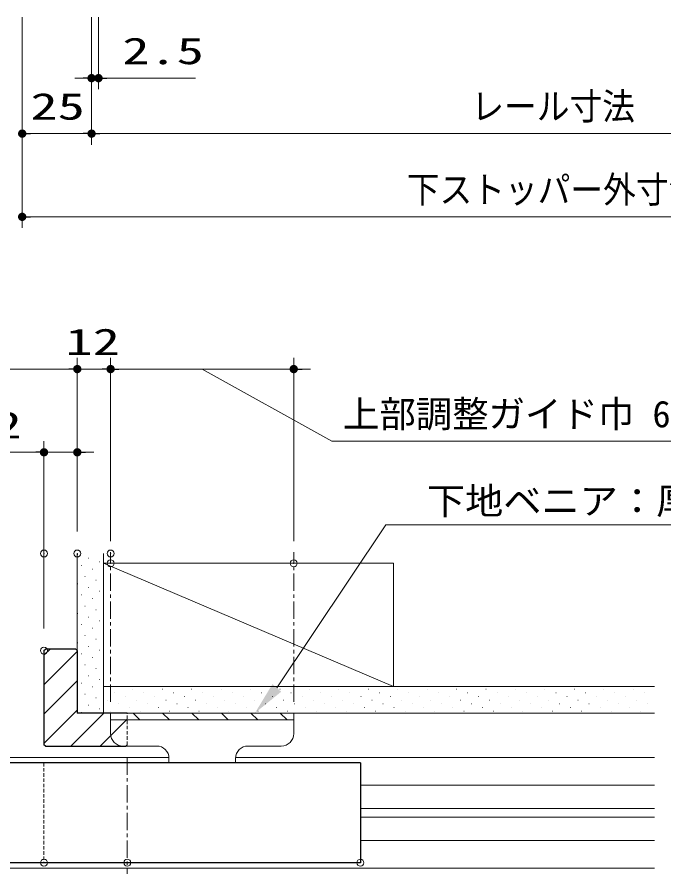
# Model space of a CAD drawing. Units: millimetres, scale not verified. Extents: x -1306 to 1306, y -607 to 607.
# Drawn here: x -668.9 to -435.8, y -327.5 to -18.7 of the extents above; entities that cross this region are included whole.
import ezdxf
from ezdxf.enums import TextEntityAlignment as Align

# ---------------------------------------------------------------- set-up
doc = ezdxf.new("R2010")
doc.units = ezdxf.units.MM
doc.header["$LTSCALE"] = 5
doc.header["$PDMODE"] = 32
doc.header["$PDSIZE"] = 2.5
doc.linetypes.add('USER2', pattern=[0.375, 0.25, -0.125])
doc.linetypes.add('USER3', pattern=[2, 1.25, -0.25, 0.25, -0.25])
for name, color, linetype, lineweight in [('0-1_線(黄)', 2, 'Continuous', 15), ('0-B_点線(水)', 4, 'USER2', 9), ('0-C_中心線', 3, 'USER3', 9), ('0-D_線(白)', 7, 'Continuous', 30), ('1-0_線(水)', 4, 'Continuous', 9), ('1-1_寸法線', 3, 'Continuous', 13), ('1-2_ハッチング', 6, 'Continuous', 9), ('1-4_DEFPOINTS', 7, 'Continuous', 5), ('1-5_0', 3, 'Continuous', 25), ('1-7_点線(黄)', 2, 'USER2', 15)]:
    doc.layers.add(name, color=color, linetype=linetype, lineweight=lineweight)
doc.styles.add('ＭＳ ゴシック', font='')
doc.styles.get('ＭＳ ゴシック').set_extended_font_data('MS Gothic')

# ---------------------------------------------------------------- blocks, each defined once
blk = doc.blocks.new('_DOT')
at = {"layer": '1-5_0'}
blk.add_line((-2.5, 0), (-5, 0), dxfattribs=at)
for points in [[(0, 0), (-2.5, 0), (-2.48, 0.313)], [(0, 0), (-2.48, -0.313), (-2.5, 0)], [(0, 0), (-2.48, 0.313), (-2.421, 0.622)], [(0, 0), (-2.421, -0.622), (-2.48, -0.313)], [(0, 0), (-2.421, 0.622), (-2.324, 0.92)], [(0, 0), (-2.324, -0.92), (-2.421, -0.622)], [(0, 0), (-2.324, 0.92), (-2.191, 1.204)], [(0, 0), (-2.191, -1.204), (-2.324, -0.92)], [(0, 0), (-2.191, 1.204), (-2.023, 1.469)], [(0, 0), (-2.023, -1.469), (-2.191, -1.204)], [(0, 0), (-2.023, 1.469), (-1.822, 1.711)], [(0, 0), (-1.822, -1.711), (-2.023, -1.469)], [(0, 0), (-1.822, 1.711), (-1.594, 1.926)], [(0, 0), (-1.594, -1.926), (-1.822, -1.711)], [(0, 0), (-1.594, 1.926), (-1.34, 2.111)], [(0, 0), (-1.34, -2.111), (-1.594, -1.926)], [(0, 0), (-1.34, 2.111), (-1.064, 2.262)], [(0, 0), (-1.064, -2.262), (-1.34, -2.111)], [(0, 0), (-1.064, 2.262), (-0.773, 2.378)], [(0, 0), (-0.773, -2.378), (-1.064, -2.262)], [(0, 0), (-0.773, 2.378), (-0.468, 2.456)], [(0, 0), (-0.468, -2.456), (-0.773, -2.378)], [(0, 0), (-0.468, 2.456), (-0.157, 2.495)], [(0, 0), (-0.157, -2.495), (-0.468, -2.456)], [(0, 0), (-0.157, 2.495), (0.157, 2.495)], [(0, 0), (0.157, -2.495), (-0.157, -2.495)], [(0, 0), (0.157, 2.495), (0.468, 2.456)], [(0, 0), (0.468, 2.456), (0.773, 2.378)], [(0, 0), (0.773, 2.378), (1.064, 2.262)], [(0, 0), (1.064, 2.262), (1.34, 2.111)], [(0, 0), (1.34, 2.111), (1.594, 1.926)], [(0, 0), (1.594, 1.926), (1.822, 1.711)], [(0, 0), (1.822, 1.711), (2.023, 1.469)], [(0, 0), (2.023, 1.469), (2.191, 1.204)], [(0, 0), (2.191, 1.204), (2.324, 0.92)], [(0, 0), (2.324, 0.92), (2.421, 0.622)], [(0, 0), (2.421, 0.622), (2.48, 0.313)], [(0, 0), (2.48, 0.313), (2.5, 0)], [(0, 0), (0.468, -2.456), (0.157, -2.495)], [(0, 0), (0.773, -2.378), (0.468, -2.456)], [(0, 0), (1.064, -2.262), (0.773, -2.378)], [(0, 0), (1.34, -2.111), (1.064, -2.262)], [(0, 0), (1.594, -1.926), (1.34, -2.111)], [(0, 0), (1.822, -1.711), (1.594, -1.926)], [(0, 0), (2.023, -1.469), (1.822, -1.711)], [(0, 0), (2.191, -1.204), (2.023, -1.469)], [(0, 0), (2.324, -0.92), (2.191, -1.204)], [(0, 0), (2.421, -0.622), (2.324, -0.92)], [(0, 0), (2.48, -0.313), (2.421, -0.622)], [(0, 0), (2.5, 0), (2.48, -0.313)]]:
    blk.add_solid(points, dxfattribs=at)

msp = doc.modelspace()

# ---------------------------------------------------------------- linework, layer by layer
at = {"layer": '0-1_線(黄)'}
for p, q in [((-647.187, -269.549), (-647.187, -212.049)), ((-637.687, -269.549), (-637.687, -212.049)), ((-637.687, -215.549), (-533.187, -215.549)), ((-637.687, -260.049), (-439.187, -260.049)), ((-647.187, -269.549), (-439.187, -269.549)), ((-569.187, -272.049), (-569.187, -269.549)), ((-635.187, -276.949), (-635.187, -272.049)), ((-569.187, -276.949), (-569.187, -272.049)), ((-630.687, -281.449), (-629.587, -281.449)), ((-629.587, -281.449), (-618.646, -281.449)), ((-573.687, -281.449), (-585.646, -281.449)), ((-614.146, -285.949), (-614.146, -287.549)), ((-590.146, -285.949), (-590.146, -287.549))]:
    msp.add_line(p, q, dxfattribs=at)
for points in [[(-637.687, -215.549), (-533.187, -260.049), (-533.187, -215.549)], [(-569.187, -272.049), (-635.187, -272.049), (-635.187, -269.549)]]:
    msp.add_lwpolyline(points, dxfattribs=at)
for centre, start, end in [((-630.687, -276.949), 180, 270), ((-573.687, -276.949), 270, 0), ((-618.646, -285.949), 0, 90), ((-585.646, -285.949), 90, 180)]:
    msp.add_arc(centre, 4.5, start, end, dxfattribs=at)
at = {"layer": '0-B_点線(水)'}
msp.add_line((-629.187, -281.049), (-629.187, -269.549), dxfattribs=at)
at = {"layer": '0-C_中心線'}
for p, q in [((-635.187, -265.549), (-635.187, -211.549)), ((-569.187, -265.549), (-569.187, -211.549)), ((-629.187, -285.549), (-629.187, -327.549))]:
    msp.add_line(p, q, dxfattribs=at)
at = {"layer": '0-D_線(白)'}
for p, q in [((-659.187, -247.049), (-658.687, -246.549)), ((-659.187, -247.049), (-659.187, -281.049)), ((-647.687, -246.549), (-658.687, -246.549)), ((-647.187, -247.049), (-647.687, -246.549)), ((-647.187, -247.049), (-647.187, -269.549)), ((-629.187, -269.549), (-647.187, -269.549)), ((-658.687, -281.549), (-659.187, -281.049)), ((-658.687, -281.549), (-629.687, -281.549)), ((-545.183, -287.549), (-672.186, -287.549)), ((-545.183, -287.549), (-545.183, -323.549)), ((-545.183, -323.549), (-672.186, -323.549))]:
    msp.add_line(p, q, dxfattribs=at)
at = {"layer": '1-0_線(水)'}
for p, q in [((-629.187, -281.049), (-629.687, -281.549)), ((-614.146, -285.549), (-741.185, -285.549)), ((-614.164, -285.549), (-666.487, -285.549)), ((-439.187, -285.549), (-590.128, -285.549)), ((-545.143, -295.549), (-439.187, -295.549)), ((-545.143, -303.949), (-439.187, -303.949)), ((-545.143, -307.149), (-439.187, -307.149)), ((-545.143, -315.549), (-439.187, -315.549)), ((-439.187, -325.549), (-741.185, -325.549))]:
    msp.add_line(p, q, dxfattribs=at)
at = {"layer": '1-1_寸法線'}
for p, q in [((-667.04, -18.653), (-667.04, -64.653)), ((-667.04, -18.653), (-667.04, -94.653)), ((-642.04, -18.653), (-642.04, -64.653)), ((-642.04, -18.653), (-642.04, -44.651)), ((-642.04, -18.653), (-642.04, -64.653)), ((-639.54, -18.653), (-639.54, -44.651)), ((-645.04, -40.651), (-648.04, -40.651)), ((-642.04, -40.651), (-639.54, -40.651)), ((-636.54, -40.651), (-604.587, -40.651)), ((-645.04, -60.653), (-664.04, -60.653)), ((-312.294, -60.653), (-639.04, -60.653)), ((-287.294, -90.653), (-664.04, -90.653)), ((-647.187, -204.049), (-647.187, -141.549)), ((-647.187, -204.049), (-647.187, -141.549)), ((-635.187, -204.049), (-635.187, -141.549)), ((-635.187, -207.549), (-635.187, -141.549)), ((-569.187, -207.549), (-569.187, -141.549)), ((-905.187, -145.549), (-650.187, -145.549)), ((-650.187, -145.549), (-653.187, -145.549)), ((-647.187, -145.549), (-635.187, -145.549)), ((-638.187, -145.549), (-641.187, -145.549)), ((-635.187, -145.549), (-569.187, -145.549)), ((-635.187, -145.549), (-569.187, -145.549)), ((-632.187, -145.549), (-629.187, -145.549)), ((-566.187, -145.549), (-563.187, -145.549)), ((-659.187, -239.049), (-659.187, -171.549)), ((-659.187, -204.049), (-659.187, -171.549)), ((-647.187, -204.049), (-647.187, -171.549)), ((-893.187, -175.549), (-662.187, -175.549)), ((-662.187, -175.549), (-687.949, -175.549)), ((-647.187, -175.549), (-659.187, -175.549)), ((-644.187, -175.549), (-641.187, -175.549))]:
    msp.add_line(p, q, dxfattribs=at)
for points in [[(-602.187, -145.549), (-555.46, -171.592), (-423.841, -171.592)], [(-384.621, -201.744), (-536.036, -201.744), (-575.28, -260.505)]]:
    msp.add_lwpolyline(points, dxfattribs=at)
msp.add_solid([(-583.167, -269.549), (-576.85, -259.136), (-573.71, -261.875)], dxfattribs=at)
at = {"layer": '1-2_ハッチング'}
for p, q in [((-647.081, -212.414), (-647.031, -212.414)), ((-643.103, -213.74), (-643.053, -213.74)), ((-639.126, -215.066), (-639.076, -215.066)), ((-645.755, -216.392), (-645.705, -216.392)), ((-641.778, -217.717), (-641.728, -217.717)), ((-637.8, -219.043), (-637.75, -219.043)), ((-644.429, -220.369), (-644.379, -220.369)), ((-640.452, -221.695), (-640.402, -221.695)), ((-647.081, -223.021), (-647.031, -223.021)), ((-643.103, -224.346), (-643.053, -224.346)), ((-645.755, -226.998), (-645.705, -226.998)), ((-641.778, -228.324), (-641.728, -228.324)), ((-639.126, -225.672), (-639.076, -225.672)), ((-644.429, -230.976), (-644.379, -230.976)), ((-637.8, -229.65), (-637.75, -229.65)), ((-647.081, -233.627), (-647.031, -233.627)), ((-640.452, -232.301), (-640.402, -232.301)), ((-645.755, -237.605), (-645.705, -237.605)), ((-643.103, -234.953), (-643.053, -234.953)), ((-639.126, -236.279), (-639.076, -236.279)), ((-641.778, -238.931), (-641.728, -238.931)), ((-637.8, -240.256), (-637.75, -240.256)), ((-644.429, -241.582), (-644.379, -241.582)), ((-640.452, -242.908), (-640.402, -242.908)), ((-659.187, -248.745), (-656.991, -246.549)), ((-647.081, -244.234), (-647.031, -244.234)), ((-643.103, -245.56), (-643.053, -245.56)), ((-639.126, -246.886), (-639.076, -246.886)), ((-659.187, -259.352), (-647.187, -247.352)), ((-645.755, -248.211), (-645.705, -248.211)), ((-641.778, -249.537), (-641.728, -249.537)), ((-644.429, -252.189), (-644.379, -252.189)), ((-637.8, -250.863), (-637.75, -250.863)), ((-647.081, -254.84), (-647.031, -254.84)), ((-643.103, -256.166), (-643.053, -256.166)), ((-640.452, -253.515), (-640.402, -253.515)), ((-659.187, -269.959), (-647.187, -257.959)), ((-645.755, -258.818), (-645.705, -258.818)), ((-639.126, -257.492), (-639.076, -257.492)), ((-641.778, -260.144), (-641.728, -260.144)), ((-637.8, -261.47), (-637.75, -261.47)), ((-633.823, -262.295), (-633.773, -262.295)), ((-627.194, -260.97), (-627.144, -260.97)), ((-623.216, -262.295), (-623.166, -262.295)), ((-616.587, -260.97), (-616.537, -260.97)), ((-612.609, -262.295), (-612.559, -262.295)), ((-605.98, -260.97), (-605.93, -260.97)), ((-602.003, -262.295), (-601.953, -262.295)), ((-595.374, -260.97), (-595.324, -260.97)), ((-591.396, -262.295), (-591.346, -262.295)), ((-584.767, -260.97), (-584.717, -260.97)), ((-580.79, -262.295), (-580.74, -262.295)), ((-574.161, -260.97), (-574.111, -260.97)), ((-570.183, -262.295), (-570.133, -262.295)), ((-563.554, -260.97), (-563.504, -260.97)), ((-559.576, -262.295), (-559.526, -262.295)), ((-552.947, -260.97), (-552.897, -260.97)), ((-548.97, -262.295), (-548.92, -262.295)), ((-542.341, -260.97), (-542.291, -260.97)), ((-538.363, -262.295), (-538.313, -262.295)), ((-531.734, -260.97), (-531.684, -260.97)), ((-527.757, -262.295), (-527.707, -262.295)), ((-521.128, -260.97), (-521.078, -260.97)), ((-517.15, -262.295), (-517.1, -262.295)), ((-510.521, -260.97), (-510.471, -260.97)), ((-506.543, -262.295), (-506.493, -262.295)), ((-499.914, -260.97), (-499.864, -260.97)), ((-495.937, -262.295), (-495.887, -262.295)), ((-489.308, -260.97), (-489.258, -260.97)), ((-485.33, -262.295), (-485.28, -262.295)), ((-478.701, -260.97), (-478.651, -260.97)), ((-474.724, -262.295), (-474.674, -262.295)), ((-468.094, -260.97), (-468.044, -260.97)), ((-464.117, -262.295), (-464.067, -262.295)), ((-457.488, -260.97), (-457.438, -260.97)), ((-453.51, -262.295), (-453.46, -262.295)), ((-446.881, -260.97), (-446.831, -260.97)), ((-442.904, -262.295), (-442.854, -262.295)), ((-647.081, -265.447), (-647.031, -265.447)), ((-644.429, -262.795), (-644.379, -262.795)), ((-640.452, -264.121), (-640.402, -264.121)), ((-636.474, -264.947), (-636.424, -264.947)), ((-629.845, -263.621), (-629.795, -263.621)), ((-625.868, -264.947), (-625.818, -264.947)), ((-619.239, -263.621), (-619.189, -263.621)), ((-615.261, -264.947), (-615.211, -264.947)), ((-608.632, -263.621), (-608.582, -263.621)), ((-604.654, -264.947), (-604.604, -264.947)), ((-598.025, -263.621), (-597.975, -263.621)), ((-594.048, -264.947), (-593.998, -264.947)), ((-587.419, -263.621), (-587.369, -263.621)), ((-583.441, -264.947), (-583.391, -264.947)), ((-576.812, -263.621), (-576.762, -263.621)), ((-572.835, -264.947), (-572.785, -264.947)), ((-566.206, -263.621), (-566.156, -263.621)), ((-562.228, -264.947), (-562.178, -264.947)), ((-555.599, -263.621), (-555.549, -263.621)), ((-551.621, -264.947), (-551.571, -264.947)), ((-544.992, -263.621), (-544.942, -263.621)), ((-541.015, -264.947), (-540.965, -264.947)), ((-534.386, -263.621), (-534.336, -263.621)), ((-530.408, -264.947), (-530.358, -264.947)), ((-523.779, -263.621), (-523.729, -263.621)), ((-519.802, -264.947), (-519.752, -264.947)), ((-513.173, -263.621), (-513.123, -263.621)), ((-509.195, -264.947), (-509.145, -264.947)), ((-502.566, -263.621), (-502.516, -263.621)), ((-498.588, -264.947), (-498.538, -264.947)), ((-491.959, -263.621), (-491.909, -263.621)), ((-487.982, -264.947), (-487.932, -264.947)), ((-481.353, -263.621), (-481.303, -263.621)), ((-477.375, -264.947), (-477.325, -264.947)), ((-470.746, -263.621), (-470.696, -263.621)), ((-466.769, -264.947), (-466.719, -264.947)), ((-460.14, -263.621), (-460.09, -263.621)), ((-456.162, -264.947), (-456.112, -264.947)), ((-449.533, -263.621), (-449.483, -263.621)), ((-445.555, -264.947), (-445.505, -264.947)), ((-659.187, -280.565), (-647.187, -268.565)), ((-643.103, -266.773), (-643.053, -266.773)), ((-639.126, -268.099), (-639.076, -268.099)), ((-632.497, -266.273), (-632.447, -266.273)), ((-628.519, -267.599), (-628.469, -267.599)), ((-621.89, -266.273), (-621.84, -266.273)), ((-617.913, -267.599), (-617.863, -267.599)), ((-611.284, -266.273), (-611.234, -266.273)), ((-607.306, -267.599), (-607.256, -267.599)), ((-600.677, -266.273), (-600.627, -266.273)), ((-596.7, -267.599), (-596.65, -267.599)), ((-590.07, -266.273), (-590.02, -266.273)), ((-586.093, -267.599), (-586.043, -267.599)), ((-579.464, -266.273), (-579.414, -266.273)), ((-575.486, -267.599), (-575.436, -267.599)), ((-568.857, -266.273), (-568.807, -266.273)), ((-564.88, -267.599), (-564.83, -267.599)), ((-558.251, -266.273), (-558.201, -266.273)), ((-554.273, -267.599), (-554.223, -267.599)), ((-547.644, -266.273), (-547.594, -266.273)), ((-543.667, -267.599), (-543.617, -267.599)), ((-537.037, -266.273), (-536.987, -266.273)), ((-533.06, -267.599), (-533.01, -267.599)), ((-526.431, -266.273), (-526.381, -266.273)), ((-522.453, -267.599), (-522.403, -267.599)), ((-515.824, -266.273), (-515.774, -266.273)), ((-511.847, -267.599), (-511.797, -267.599)), ((-505.218, -266.273), (-505.168, -266.273)), ((-501.24, -267.599), (-501.19, -267.599)), ((-494.611, -266.273), (-494.561, -266.273)), ((-490.634, -267.599), (-490.584, -267.599)), ((-484.004, -266.273), (-483.954, -266.273)), ((-480.027, -267.599), (-479.977, -267.599)), ((-473.398, -266.273), (-473.348, -266.273)), ((-469.42, -267.599), (-469.37, -267.599)), ((-462.791, -266.273), (-462.741, -266.273)), ((-458.814, -267.599), (-458.764, -267.599)), ((-452.185, -266.273), (-452.135, -266.273)), ((-448.207, -267.599), (-448.157, -267.599)), ((-441.578, -266.273), (-441.528, -266.273)), ((-649.564, -281.549), (-637.564, -269.549)), ((-645.755, -269.425), (-645.705, -269.425)), ((-635.148, -268.925), (-635.098, -268.925)), ((-624.591, -272.049), (-627.091, -269.549)), ((-624.542, -268.925), (-624.492, -268.925)), ((-613.985, -272.049), (-616.485, -269.549)), ((-613.935, -268.925), (-613.885, -268.925)), ((-603.378, -272.049), (-605.878, -269.549)), ((-603.329, -268.925), (-603.279, -268.925)), ((-592.771, -272.049), (-595.271, -269.549)), ((-592.722, -268.925), (-592.672, -268.925)), ((-582.165, -272.049), (-584.665, -269.549)), ((-582.115, -268.925), (-582.065, -268.925)), ((-571.558, -272.049), (-574.058, -269.549)), ((-571.509, -268.925), (-571.459, -268.925)), ((-560.902, -268.925), (-560.852, -268.925)), ((-550.296, -268.925), (-550.246, -268.925)), ((-539.689, -268.925), (-539.639, -268.925)), ((-529.082, -268.925), (-529.032, -268.925)), ((-518.476, -268.925), (-518.426, -268.925)), ((-507.869, -268.925), (-507.819, -268.925)), ((-497.263, -268.925), (-497.213, -268.925)), ((-486.656, -268.925), (-486.606, -268.925)), ((-476.049, -268.925), (-475.999, -268.925)), ((-465.443, -268.925), (-465.393, -268.925)), ((-454.836, -268.925), (-454.786, -268.925)), ((-444.23, -268.925), (-444.18, -268.925)), ((-638.958, -281.549), (-635.12, -277.712))]:
    msp.add_line(p, q, dxfattribs=at)
msp.add_lwpolyline([(-635.12, -277.712), (-629.458, -272.049), (-629.187, -271.778)], dxfattribs=at)
at = {"layer": '1-4_DEFPOINTS'}
for p in [(-642.04, -40.651), (-667.04, -60.653), (-642.04, -60.653), (-667.04, -90.653), (-647.187, -145.549), (-635.187, -145.549), (-569.187, -145.549), (-659.187, -175.549), (-647.187, -175.549), (-659.187, -212.049), (-647.187, -212.049), (-635.187, -212.049), (-635.187, -215.549), (-569.187, -215.549), (-659.187, -247.049), (-659.187, -323.549), (-659.187, -323.549), (-629.187, -323.495), (-629.187, -323.549), (-545.183, -323.549)]:
    msp.add_point(p, dxfattribs=at)
at = {"layer": '1-7_点線(黄)'}
msp.add_line((-659.187, -287.549), (-659.187, -323.549), dxfattribs=at)

# ---------------------------------------------------------------- block references
at = {"layer": '1-1_寸法線', "xscale": 0.6, "yscale": 0.6}
for p in [(-642.04, -40.651), (-642.04, -60.653), (-647.187, -145.549), (-647.187, -145.549), (-635.187, -145.549), (-659.187, -175.549), (-659.187, -175.549)]:
    msp.add_blockref('_DOT', p, dxfattribs=at)
at = {"layer": '1-1_寸法線', "xscale": 0.6, "yscale": 0.6, "rotation": 180}
for p in [(-639.54, -40.651), (-667.04, -60.653), (-642.04, -60.653), (-667.04, -90.653), (-635.187, -145.549), (-569.187, -145.549), (-647.187, -175.549)]:
    msp.add_blockref('_DOT', p, dxfattribs=at)

# ---------------------------------------------------------------- texts
at = {"layer": '1-1_寸法線', "style": 'ＭＳ ゴシック'}
for s, height, width, p in [('2.5', 9.604, 1.5, (-630.968, -38.501)), ('25', 9.604, 1.5, (-664.064, -58.503)), ('レール寸法', 9.604, 0.9, (-505.19, -58.503)), ('下ストッパー外寸法', 9.604, 0.9, (-528.44, -88.503)), ('12', 9.604, 1.5, (-651.425, -143.4)), ('12', 9.604, 1.5, (-686.806, -173.4)), ('下地ベニア：厚み2.7mm', 9.621, 1.05, (-521.236, -200.794))]:
    msp.add_text(s, height=height, dxfattribs=dict(at, width=width)).set_placement(p, align=Align.BOTTOM_LEFT)
msp.add_text('上部調整ガイド巾 66', height=9.621, dxfattribs=at).set_placement((-551.46, -169.442), align=Align.BOTTOM_LEFT)

doc.saveas('drawing.dxf')
